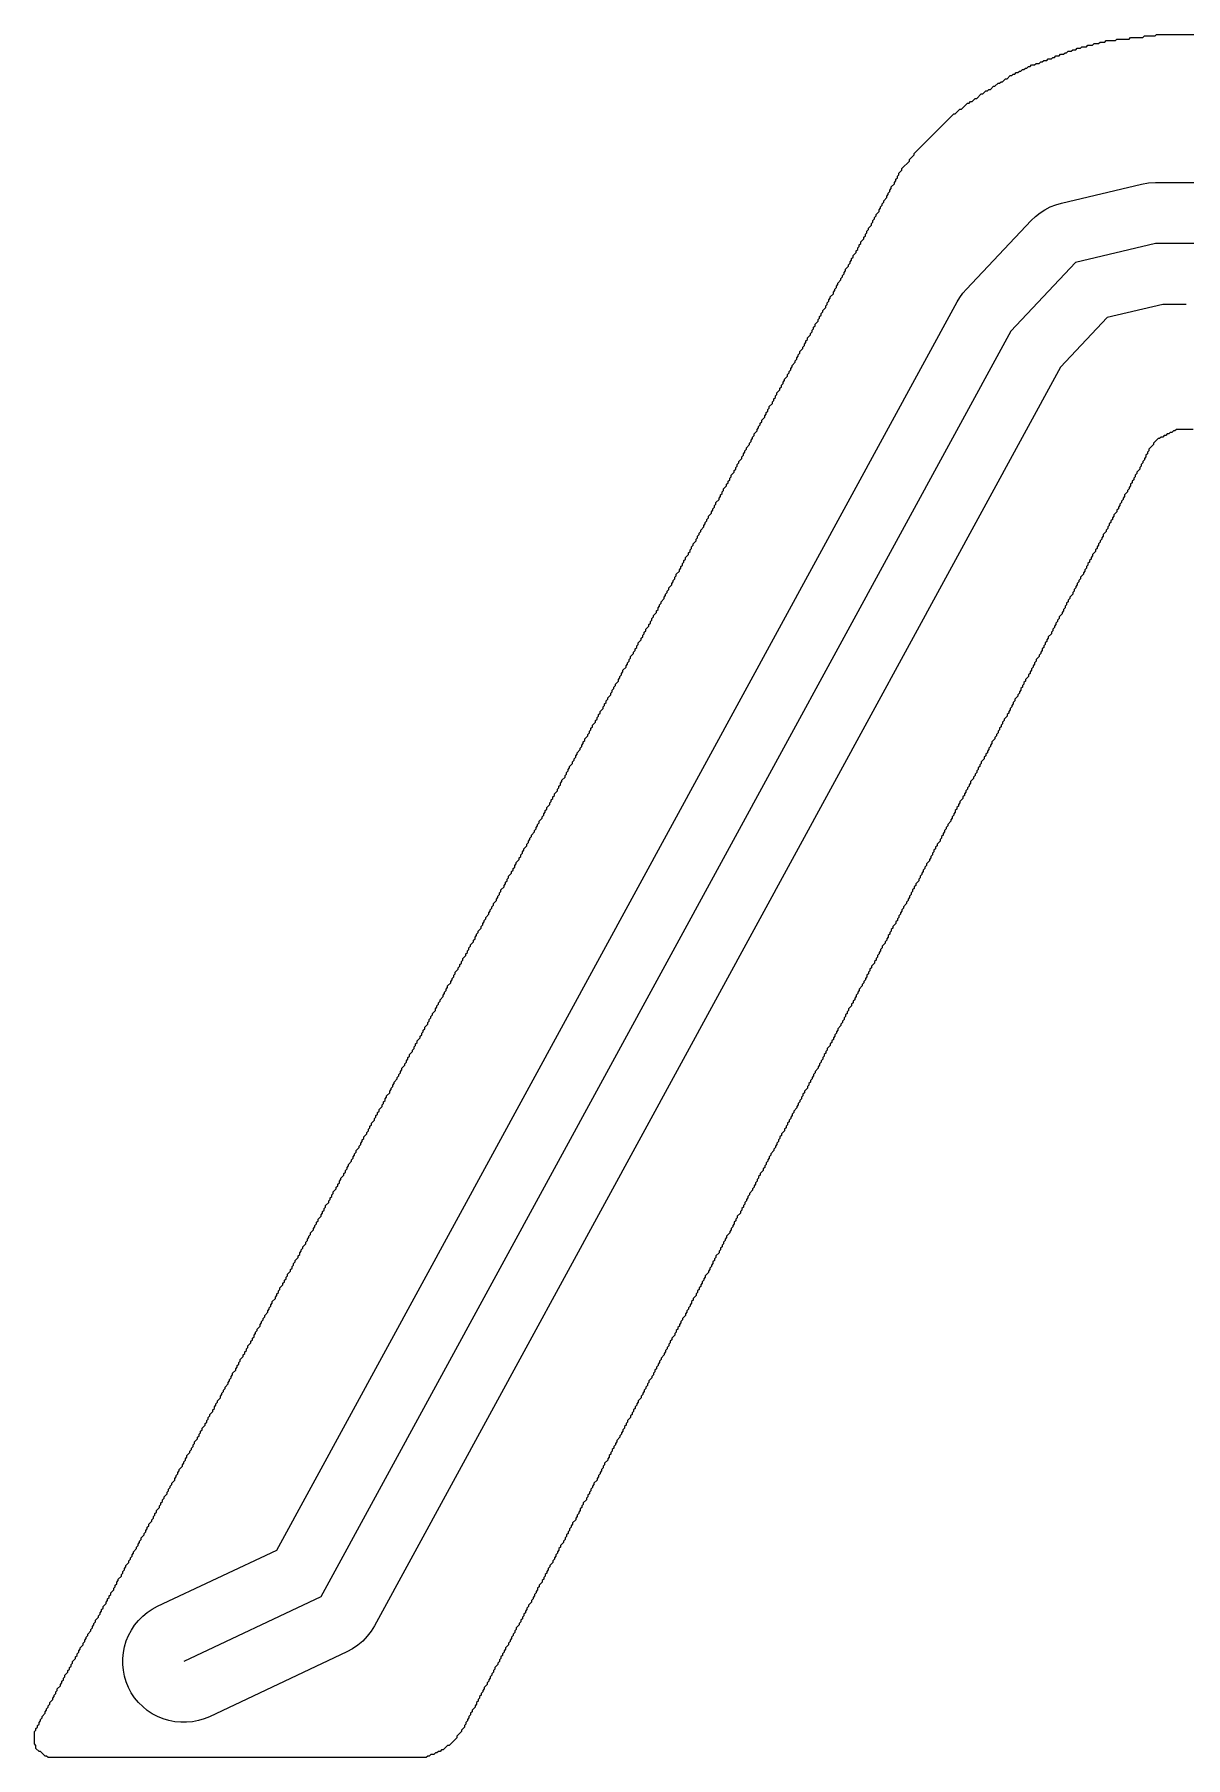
# Model space of a CAD drawing. Header units: millimetres. Extents: x 0 to 1730, y 0 to 225.
# Drawn here: x 562.7 to 638.2, y 56.8 to 169.8 of the extents above; entities that cross this region are included whole.
import ezdxf

# ---------------------------------------------------------------- set-up
doc = ezdxf.new("R2010")
doc.units = ezdxf.units.MM
for name, color, linetype in [('CENTERLINE', 1, 'Continuous'), ('GROOVE_8MM', 3, 'Continuous'), ('OUTLINE', 7, 'Continuous')]:
    doc.layers.add(name, color=color, linetype=linetype)

msp = doc.modelspace()

# ---------------------------------------------------------------- linework, layer by layer
at = {"layer": 'CENTERLINE'}
msp.add_lwpolyline([(703.74, 62.85), (695.74, 66.6), (694.74, 67.6), (648.99, 150.35), (645.49, 154.35), (638.74, 156.1), (636.24, 156.1), (630.99, 154.85), (626.74, 150.35), (581.49, 67.35), (572.49, 63.1)], dxfattribs=at)
at = {"layer": 'GROOVE_8MM'}
msp.add_lwpolyline([(638.23, 152.1), (636.7, 152.1), (633.07, 151.24), (630, 147.98), (585, 65.44), (584.78, 65.08), (584.52, 64.75), (584.23, 64.44), (583.91, 64.17), (583.56, 63.93), (583.19, 63.73), (574.19, 59.48), (573.83, 59.33), (573.45, 59.22), (573.07, 59.14), (572.68, 59.11), (572.29, 59.11), (571.9, 59.14), (571.51, 59.22), (571.14, 59.34), (570.77, 59.49), (570.43, 59.67), (570.1, 59.89), (569.8, 60.14), (569.52, 60.42), (569.27, 60.72), (569.05, 61.05), (568.87, 61.39), (568.72, 61.76), (568.6, 62.13), (568.53, 62.52), (568.49, 62.91), (568.49, 63.3), (568.53, 63.69), (568.61, 64.07), (568.72, 64.45), (568.87, 64.81), (569.06, 65.16), (569.27, 65.49), (569.52, 65.79), (569.8, 66.07), (570.1, 66.31), (570.43, 66.53), (570.78, 66.72), (578.6, 70.41), (623.22, 152.27), (623.4, 152.56), (623.6, 152.84), (623.83, 153.1), (628.08, 157.6), (628.36, 157.87), (628.66, 158.1), (628.98, 158.31), (629.33, 158.49), (629.69, 158.63), (630.06, 158.74), (635.31, 159.99), (635.77, 160.07), (636.24, 160.1), (638.74, 160.1)], dxfattribs=at)
at = {"layer": 'OUTLINE'}
msp.add_lwpolyline([(638.7, 143.9), (637.6, 143.9), (637.5, 143.8), (637.4, 143.8), (637.3, 143.7), (637.2, 143.7), (637.1, 143.6), (637, 143.6), (636.9, 143.5), (636.8, 143.5), (636.7, 143.4), (636.6, 143.4), (636.5, 143.3), (636.4, 143.3), (636.1, 143), (636.1, 142.9), (635.8, 142.6), (635.8, 142.5), (635.7, 142.4), (635.7, 142.3), (635.6, 142.2), (635.6, 142.1), (635.5, 142), (635.5, 141.9), (635.4, 141.8), (635.4, 141.7), (635.3, 141.6), (635.3, 141.5), (635.2, 141.4), (635.2, 141.3), (635, 141.1), (635, 141), (634.9, 140.9), (634.9, 140.8), (634.8, 140.7), (634.8, 140.6), (634.7, 140.5), (634.7, 140.4), (634.6, 140.3), (634.6, 140.2), (634.5, 140.1), (634.5, 140), (634.4, 139.9), (634.4, 139.8), (634.2, 139.6), (634.2, 139.5), (634.1, 139.4), (634.1, 139.3), (634, 139.2), (634, 139.1), (633.9, 139), (633.9, 138.9), (633.8, 138.8), (633.8, 138.7), (633.7, 138.6), (633.7, 138.5), (633.5, 138.3), (633.5, 138.2), (633.4, 138.1), (633.4, 138), (633.3, 137.9), (633.3, 137.8), (633.2, 137.7), (633.2, 137.6), (633.1, 137.5), (633.1, 137.4), (633, 137.3), (633, 137.2), (632.8, 137), (632.8, 136.9), (632.7, 136.8), (632.7, 136.7), (632.6, 136.6), (632.6, 136.5), (632.5, 136.4), (632.5, 136.3), (632.4, 136.2), (632.4, 136.1), (632.3, 136), (632.3, 135.9), (632.1, 135.7), (632.1, 135.6), (632, 135.5), (632, 135.4), (631.9, 135.3), (631.9, 135.2), (631.8, 135.1), (631.8, 135), (631.7, 134.9), (631.7, 134.8), (631.6, 134.7), (631.6, 134.6), (631.5, 134.5), (631.5, 134.4), (631.3, 134.2), (631.3, 134.1), (631.2, 134), (631.2, 133.9), (631.1, 133.8), (631.1, 133.7), (631, 133.6), (631, 133.5), (630.9, 133.4), (630.9, 133.3), (630.8, 133.2), (630.8, 133.1), (630.6, 132.9), (630.6, 132.8), (630.5, 132.7), (630.5, 132.6), (630.4, 132.5), (630.4, 132.4), (630.3, 132.3), (630.3, 132.2), (630.2, 132.1), (630.2, 132), (630.1, 131.9), (630.1, 131.8), (629.9, 131.6), (629.9, 131.5), (629.8, 131.4), (629.8, 131.3), (629.7, 131.2), (629.7, 131.1), (629.6, 131), (629.6, 130.9), (629.5, 130.8), (629.5, 130.7), (629.4, 130.6), (629.4, 130.5), (629.2, 130.3), (629.2, 130.2), (629.1, 130.1), (629.1, 130), (629, 129.9), (629, 129.8), (628.9, 129.7), (628.9, 129.6), (628.8, 129.5), (628.8, 129.4), (628.7, 129.3), (628.7, 129.2), (628.6, 129.1), (628.6, 129), (628.4, 128.8), (628.4, 128.7), (628.3, 128.6), (628.3, 128.5), (628.2, 128.4), (628.2, 128.3), (628.1, 128.2), (628.1, 128.1), (628, 128), (628, 127.9), (627.9, 127.8), (627.9, 127.7), (627.7, 127.5), (627.7, 127.4), (627.6, 127.3), (627.6, 127.2), (627.5, 127.1), (627.5, 127), (627.4, 126.9), (627.4, 126.8), (627.3, 126.7), (627.3, 126.6), (627.2, 126.5), (627.2, 126.4), (627, 126.2), (627, 126.1), (626.9, 126), (626.9, 125.9), (626.8, 125.8), (626.8, 125.7), (626.7, 125.6), (626.7, 125.5), (626.6, 125.4), (626.6, 125.3), (626.5, 125.2), (626.5, 125.1), (626.3, 124.9), (626.3, 124.8), (626.2, 124.7), (626.2, 124.6), (626.1, 124.5), (626.1, 124.4), (626, 124.3), (626, 124.2), (625.9, 124.1), (625.9, 124), (625.8, 123.9), (625.8, 123.8), (625.7, 123.7), (625.7, 123.6), (625.5, 123.4), (625.5, 123.3), (625.4, 123.2), (625.4, 123.1), (625.3, 123), (625.3, 122.9), (625.2, 122.8), (625.2, 122.7), (625.1, 122.6), (625.1, 122.5), (625, 122.4), (625, 122.3), (624.8, 122.1), (624.8, 122), (624.7, 121.9), (624.7, 121.8), (624.6, 121.7), (624.6, 121.6), (624.5, 121.5), (624.5, 121.4), (624.4, 121.3), (624.4, 121.2), (624.3, 121.1), (624.3, 121), (624.1, 120.8), (624.1, 120.7), (624, 120.6), (624, 120.5), (623.9, 120.4), (623.9, 120.3), (623.8, 120.2), (623.8, 120.1), (623.7, 120), (623.7, 119.9), (623.6, 119.8), (623.6, 119.7), (623.4, 119.5), (623.4, 119.4), (623.3, 119.3), (623.3, 119.2), (623.2, 119.1), (623.2, 119), (623.1, 118.9), (623.1, 118.8), (623, 118.7), (623, 118.6), (622.9, 118.5), (622.9, 118.4), (622.8, 118.3), (622.8, 118.2), (622.6, 118), (622.6, 117.9), (622.5, 117.8), (622.5, 117.7), (622.4, 117.6), (622.4, 117.5), (622.3, 117.4), (622.3, 117.3), (622.2, 117.2), (622.2, 117.1), (622.1, 117), (622.1, 116.9), (621.9, 116.7), (621.9, 116.6), (621.8, 116.5), (621.8, 116.4), (621.7, 116.3), (621.7, 116.2), (621.6, 116.1), (621.6, 116), (621.5, 115.9), (621.5, 115.8), (621.4, 115.7), (621.4, 115.6), (621.2, 115.4), (621.2, 115.3), (621.1, 115.2), (621.1, 115.1), (621, 115), (621, 114.9), (620.9, 114.8), (620.9, 114.7), (620.8, 114.6), (620.8, 114.5), (620.7, 114.4), (620.7, 114.3), (620.5, 114.1), (620.5, 114), (620.4, 113.9), (620.4, 113.8), (620.3, 113.7), (620.3, 113.6), (620.2, 113.5), (620.2, 113.4), (620.1, 113.3), (620.1, 113.2), (620, 113.1), (620, 113), (619.9, 112.9), (619.9, 112.8), (619.7, 112.6), (619.7, 112.5), (619.6, 112.4), (619.6, 112.3), (619.5, 112.2), (619.5, 112.1), (619.4, 112), (619.4, 111.9), (619.3, 111.8), (619.3, 111.7), (619.2, 111.6), (619.2, 111.5), (619, 111.3), (619, 111.2), (618.9, 111.1), (618.9, 111), (618.8, 110.9), (618.8, 110.8), (618.7, 110.7), (618.7, 110.6), (618.6, 110.5), (618.6, 110.4), (618.5, 110.3), (618.5, 110.2), (618.3, 110), (618.3, 109.9), (618.2, 109.8), (618.2, 109.7), (618.1, 109.6), (618.1, 109.5), (618, 109.4), (618, 109.3), (617.9, 109.2), (617.9, 109.1), (617.8, 109), (617.8, 108.9), (617.6, 108.7), (617.6, 108.6), (617.5, 108.5), (617.5, 108.4), (617.4, 108.3), (617.4, 108.2), (617.3, 108.1), (617.3, 108), (617.2, 107.9), (617.2, 107.8), (617.1, 107.7), (617.1, 107.6), (617, 107.5), (617, 107.4), (616.8, 107.2), (616.8, 107.1), (616.7, 107), (616.7, 106.9), (616.6, 106.8), (616.6, 106.7), (616.5, 106.6), (616.5, 106.5), (616.4, 106.4), (616.4, 106.3), (616.3, 106.2), (616.3, 106.1), (616.1, 105.9), (616.1, 105.8), (616, 105.7), (616, 105.6), (615.9, 105.5), (615.9, 105.4), (615.8, 105.3), (615.8, 105.2), (615.7, 105.1), (615.7, 105), (615.6, 104.9), (615.6, 104.8), (615.4, 104.6), (615.4, 104.5), (615.3, 104.4), (615.3, 104.3), (615.2, 104.2), (615.2, 104.1), (615.1, 104), (615.1, 103.9), (615, 103.8), (615, 103.7), (614.9, 103.6), (614.9, 103.5), (614.7, 103.3), (614.7, 103.2), (614.6, 103.1), (614.6, 103), (614.5, 102.9), (614.5, 102.8), (614.4, 102.7), (614.4, 102.6), (614.3, 102.5), (614.3, 102.4), (614.2, 102.3), (614.2, 102.2), (614.1, 102.1), (614.1, 102), (613.9, 101.8), (613.9, 101.7), (613.8, 101.6), (613.8, 101.5), (613.7, 101.4), (613.7, 101.3), (613.6, 101.2), (613.6, 101.1), (613.5, 101), (613.5, 100.9), (613.4, 100.8), (613.4, 100.7), (613.2, 100.5), (613.2, 100.4), (613.1, 100.3), (613.1, 100.2), (613, 100.1), (613, 100), (612.9, 99.9), (612.9, 99.8), (612.8, 99.7), (612.8, 99.6), (612.7, 99.5), (612.7, 99.4), (612.5, 99.2), (612.5, 99.1), (612.4, 99), (612.4, 98.9), (612.3, 98.8), (612.3, 98.7), (612.2, 98.6), (612.2, 98.5), (612.1, 98.4), (612.1, 98.3), (612, 98.2), (612, 98.1), (611.9, 98), (611.9, 97.9), (611.7, 97.7), (611.7, 97.6), (611.6, 97.5), (611.6, 97.4), (611.5, 97.3), (611.5, 97.2), (611.4, 97.1), (611.4, 97), (611.3, 96.9), (611.3, 96.8), (611.2, 96.7), (611.2, 96.6), (611, 96.4), (611, 96.3), (610.9, 96.2), (610.9, 96.1), (610.8, 96), (610.8, 95.9), (610.7, 95.8), (610.7, 95.7), (610.6, 95.6), (610.6, 95.5), (610.5, 95.4), (610.5, 95.3), (610.3, 95.1), (610.3, 95), (610.2, 94.9), (610.2, 94.8), (610.1, 94.7), (610.1, 94.6), (610, 94.5), (610, 94.4), (609.9, 94.3), (609.9, 94.2), (609.8, 94.1), (609.8, 94), (609.6, 93.8), (609.6, 93.7), (609.5, 93.6), (609.5, 93.5), (609.4, 93.4), (609.4, 93.3), (609.3, 93.2), (609.3, 93.1), (609.2, 93), (609.2, 92.9), (609.1, 92.8), (609.1, 92.7), (609, 92.6), (609, 92.5), (608.8, 92.3), (608.8, 92.2), (608.7, 92.1), (608.7, 92), (608.6, 91.9), (608.6, 91.8), (608.5, 91.7), (608.5, 91.6), (608.4, 91.5), (608.4, 91.4), (608.3, 91.3), (608.3, 91.2), (608.1, 91), (608.1, 90.9), (608, 90.8), (608, 90.7), (607.9, 90.6), (607.9, 90.5), (607.8, 90.4), (607.8, 90.3), (607.7, 90.2), (607.7, 90.1), (607.6, 90), (607.6, 89.9), (607.4, 89.7), (607.4, 89.6), (607.3, 89.5), (607.3, 89.4), (607.2, 89.3), (607.2, 89.2), (607.1, 89.1), (607.1, 89), (607, 88.9), (607, 88.8), (606.9, 88.7), (606.9, 88.6), (606.7, 88.4), (606.7, 88.3), (606.6, 88.2), (606.6, 88.1), (606.5, 88), (606.5, 87.9), (606.4, 87.8), (606.4, 87.7), (606.3, 87.6), (606.3, 87.5), (606.2, 87.4), (606.2, 87.3), (606.1, 87.2), (606.1, 87.1), (605.9, 86.9), (605.9, 86.8), (605.8, 86.7), (605.8, 86.6), (605.7, 86.5), (605.7, 86.4), (605.6, 86.3), (605.6, 86.2), (605.5, 86.1), (605.5, 86), (605.4, 85.9), (605.4, 85.8), (605.2, 85.6), (605.2, 85.5), (605.1, 85.4), (605.1, 85.3), (605, 85.2), (605, 85.1), (604.9, 85), (604.9, 84.9), (604.8, 84.8), (604.8, 84.7), (604.7, 84.6), (604.7, 84.5), (604.5, 84.3), (604.5, 84.2), (604.4, 84.1), (604.4, 84), (604.3, 83.9), (604.3, 83.8), (604.2, 83.7), (604.2, 83.6), (604.1, 83.5), (604.1, 83.4), (604, 83.3), (604, 83.2), (603.8, 83), (603.8, 82.9), (603.7, 82.8), (603.7, 82.7), (603.6, 82.6), (603.6, 82.5), (603.5, 82.4), (603.5, 82.3), (603.4, 82.2), (603.4, 82.1), (603.3, 82), (603.3, 81.9), (603.2, 81.8), (603.2, 81.7), (603, 81.5), (603, 81.4), (602.9, 81.3), (602.9, 81.2), (602.8, 81.1), (602.8, 81), (602.7, 80.9), (602.7, 80.8), (602.6, 80.7), (602.6, 80.6), (602.5, 80.5), (602.5, 80.4), (602.3, 80.2), (602.3, 80.1), (602.2, 80), (602.2, 79.9), (602.1, 79.8), (602.1, 79.7), (602, 79.6), (602, 79.5), (601.9, 79.4), (601.9, 79.3), (601.8, 79.2), (601.8, 79.1), (601.6, 78.9), (601.6, 78.8), (601.5, 78.7), (601.5, 78.6), (601.4, 78.5), (601.4, 78.4), (601.3, 78.3), (601.3, 78.2), (601.2, 78.1), (601.2, 78), (601.1, 77.9), (601.1, 77.8), (600.9, 77.6), (600.9, 77.5), (600.8, 77.4), (600.8, 77.3), (600.7, 77.2), (600.7, 77.1), (600.6, 77), (600.6, 76.9), (600.5, 76.8), (600.5, 76.7), (600.4, 76.6), (600.4, 76.5), (600.3, 76.4), (600.3, 76.3), (600.1, 76.1), (600.1, 76), (600, 75.9), (600, 75.8), (599.9, 75.7), (599.9, 75.6), (599.8, 75.5), (599.8, 75.4), (599.7, 75.3), (599.7, 75.2), (599.6, 75.1), (599.6, 75), (599.4, 74.8), (599.4, 74.7), (599.3, 74.6), (599.3, 74.5), (599.2, 74.4), (599.2, 74.3), (599.1, 74.2), (599.1, 74.1), (599, 74), (599, 73.9), (598.9, 73.8), (598.9, 73.7), (598.7, 73.5), (598.7, 73.4), (598.6, 73.3), (598.6, 73.2), (598.5, 73.1), (598.5, 73), (598.4, 72.9), (598.4, 72.8), (598.3, 72.7), (598.3, 72.6), (598.2, 72.5), (598.2, 72.4), (598, 72.2), (598, 72.1), (597.9, 72), (597.9, 71.9), (597.8, 71.8), (597.8, 71.7), (597.7, 71.6), (597.7, 71.5), (597.6, 71.4), (597.6, 71.3), (597.5, 71.2), (597.5, 71.1), (597.4, 71), (597.4, 70.9), (597.2, 70.7), (597.2, 70.6), (597.1, 70.5), (597.1, 70.4), (597, 70.3), (597, 70.2), (596.9, 70.1), (596.9, 70), (596.8, 69.9), (596.8, 69.8), (596.7, 69.7), (596.7, 69.6), (596.5, 69.4), (596.5, 69.3), (596.4, 69.2), (596.4, 69.1), (596.3, 69), (596.3, 68.9), (596.2, 68.8), (596.2, 68.7), (596.1, 68.6), (596.1, 68.5), (596, 68.4), (596, 68.3), (595.8, 68.1), (595.8, 68), (595.7, 67.9), (595.7, 67.8), (595.6, 67.7), (595.6, 67.6), (595.5, 67.5), (595.5, 67.4), (595.4, 67.3), (595.4, 67.2), (595.3, 67.1), (595.3, 67), (595.1, 66.8), (595.1, 66.7), (595, 66.6), (595, 66.5), (594.9, 66.4), (594.9, 66.3), (594.8, 66.2), (594.8, 66.1), (594.7, 66), (594.7, 65.9), (594.6, 65.8), (594.6, 65.7), (594.5, 65.6), (594.5, 65.5), (594.3, 65.3), (594.3, 65.2), (594.2, 65.1), (594.2, 65), (594.1, 64.9), (594.1, 64.8), (594, 64.7), (594, 64.6), (593.9, 64.5), (593.9, 64.4), (593.8, 64.3), (593.8, 64.2), (593.6, 64), (593.6, 63.9), (593.5, 63.8), (593.5, 63.7), (593.4, 63.6), (593.4, 63.5), (593.3, 63.4), (593.3, 63.3), (593.2, 63.2), (593.2, 63.1), (593.1, 63), (593.1, 62.9), (592.9, 62.7), (592.9, 62.6), (592.8, 62.5), (592.8, 62.4), (592.7, 62.3), (592.7, 62.2), (592.6, 62.1), (592.6, 62), (592.5, 61.9), (592.5, 61.8), (592.4, 61.7), (592.4, 61.6), (592.2, 61.4), (592.2, 61.3), (592.1, 61.2), (592.1, 61.1), (592, 61), (592, 60.9), (591.9, 60.8), (591.9, 60.7), (591.8, 60.6), (591.8, 60.5), (591.7, 60.4), (591.7, 60.3), (591.6, 60.2), (591.6, 60.1), (591.4, 59.9), (591.4, 59.8), (591.3, 59.7), (591.3, 59.6), (591.2, 59.5), (591.2, 59.4), (591.1, 59.3), (591.1, 59.2), (591, 59.1), (591, 59), (590.9, 58.9), (590.9, 58.8), (590.7, 58.6), (590.7, 58.5), (590.4, 58.2), (590.4, 58.1), (589.9, 57.6), (589.8, 57.6), (589.5, 57.3), (589.4, 57.3), (589.3, 57.2), (589.2, 57.2), (589.1, 57.1), (589, 57.1), (588.9, 57), (588.7, 57), (588.6, 56.9), (588.5, 56.9), (588.4, 56.8), (563.6, 56.8), (563.5, 56.9), (563.4, 56.9), (563.1, 57.2), (563, 57.2), (562.8, 57.4), (562.8, 57.6), (562.7, 57.7), (562.7, 58.5), (562.8, 58.6), (562.8, 58.7), (562.9, 58.8), (562.9, 58.9), (563, 59), (563, 59.1), (563.1, 59.2), (563.1, 59.3), (563.2, 59.4), (563.2, 59.5), (563.4, 59.7), (563.4, 59.8), (563.5, 59.9), (563.5, 60), (563.6, 60.1), (563.6, 60.2), (563.7, 60.3), (563.7, 60.4), (563.9, 60.6), (563.9, 60.7), (564, 60.8), (564, 60.9), (564.1, 61), (564.1, 61.1), (564.2, 61.2), (564.2, 61.3), (564.4, 61.5), (564.4, 61.6), (564.5, 61.7), (564.5, 61.8), (564.6, 61.9), (564.6, 62), (564.7, 62.1), (564.7, 62.2), (564.9, 62.4), (564.9, 62.5), (565, 62.6), (565, 62.7), (565.1, 62.8), (565.1, 62.9), (565.2, 63), (565.2, 63.1), (565.4, 63.3), (565.4, 63.4), (565.5, 63.5), (565.5, 63.6), (565.6, 63.7), (565.6, 63.8), (565.7, 63.9), (565.7, 64), (565.9, 64.2), (565.9, 64.3), (566, 64.4), (566, 64.5), (566.1, 64.6), (566.1, 64.7), (566.2, 64.8), (566.2, 64.9), (566.4, 65.1), (566.4, 65.2), (566.5, 65.3), (566.5, 65.4), (566.6, 65.5), (566.6, 65.6), (566.7, 65.7), (566.7, 65.8), (566.9, 66), (566.9, 66.1), (567, 66.2), (567, 66.3), (567.1, 66.4), (567.1, 66.5), (567.2, 66.6), (567.2, 66.7), (567.4, 66.9), (567.4, 67), (567.5, 67.1), (567.5, 67.2), (567.6, 67.3), (567.6, 67.4), (567.7, 67.5), (567.7, 67.6), (567.9, 67.8), (567.9, 67.9), (568, 68), (568, 68.1), (568.1, 68.2), (568.1, 68.3), (568.2, 68.4), (568.2, 68.5), (568.4, 68.7), (568.4, 68.8), (568.5, 68.9), (568.5, 69), (568.6, 69.1), (568.6, 69.2), (568.7, 69.3), (568.7, 69.4), (568.9, 69.6), (568.9, 69.7), (569, 69.8), (569, 69.9), (569.1, 70), (569.1, 70.1), (569.2, 70.2), (569.2, 70.3), (569.4, 70.5), (569.4, 70.6), (569.5, 70.7), (569.5, 70.8), (569.6, 70.9), (569.6, 71), (569.7, 71.1), (569.7, 71.2), (569.9, 71.4), (569.9, 71.5), (570, 71.6), (570, 71.7), (570.1, 71.8), (570.1, 71.9), (570.2, 72), (570.2, 72.1), (570.4, 72.3), (570.4, 72.4), (570.5, 72.5), (570.5, 72.6), (570.6, 72.7), (570.6, 72.8), (570.7, 72.9), (570.7, 73), (570.9, 73.2), (570.9, 73.3), (571, 73.4), (571, 73.5), (571.1, 73.6), (571.1, 73.7), (571.2, 73.8), (571.2, 73.9), (571.4, 74.1), (571.4, 74.2), (571.5, 74.3), (571.5, 74.4), (571.6, 74.5), (571.6, 74.6), (571.7, 74.7), (571.7, 74.8), (571.9, 75), (571.9, 75.1), (572, 75.2), (572, 75.3), (572.1, 75.4), (572.1, 75.5), (572.2, 75.6), (572.2, 75.7), (572.4, 75.9), (572.4, 76), (572.5, 76.1), (572.5, 76.2), (572.6, 76.3), (572.6, 76.4), (572.7, 76.5), (572.7, 76.6), (572.9, 76.8), (572.9, 76.9), (573, 77), (573, 77.1), (573.1, 77.2), (573.1, 77.3), (573.2, 77.4), (573.2, 77.5), (573.4, 77.7), (573.4, 77.8), (573.5, 77.9), (573.5, 78), (573.6, 78.1), (573.6, 78.2), (573.7, 78.3), (573.7, 78.4), (573.9, 78.6), (573.9, 78.7), (574, 78.8), (574, 78.9), (574.1, 79), (574.1, 79.1), (574.2, 79.2), (574.2, 79.3), (574.4, 79.5), (574.4, 79.6), (574.5, 79.7), (574.5, 79.8), (574.6, 79.9), (574.6, 80), (574.7, 80.1), (574.7, 80.2), (574.9, 80.4), (574.9, 80.5), (575, 80.6), (575, 80.7), (575.1, 80.8), (575.1, 80.9), (575.2, 81), (575.2, 81.1), (575.4, 81.3), (575.4, 81.4), (575.5, 81.5), (575.5, 81.6), (575.6, 81.7), (575.6, 81.8), (575.7, 81.9), (575.7, 82), (575.9, 82.2), (575.9, 82.3), (576, 82.4), (576, 82.5), (576.1, 82.6), (576.1, 82.7), (576.2, 82.8), (576.2, 82.9), (576.4, 83.1), (576.4, 83.2), (576.5, 83.3), (576.5, 83.4), (576.6, 83.5), (576.6, 83.6), (576.7, 83.7), (576.7, 83.8), (576.9, 84), (576.9, 84.1), (577, 84.2), (577, 84.3), (577.1, 84.4), (577.1, 84.5), (577.2, 84.6), (577.2, 84.7), (577.3, 84.8), (577.3, 84.9), (577.5, 85.1), (577.5, 85.2), (577.6, 85.3), (577.6, 85.4), (577.7, 85.5), (577.7, 85.6), (577.8, 85.7), (577.8, 85.8), (578, 86), (578, 86.1), (578.1, 86.2), (578.1, 86.3), (578.2, 86.4), (578.2, 86.5), (578.3, 86.6), (578.3, 86.7), (578.5, 86.9), (578.5, 87), (578.6, 87.1), (578.6, 87.2), (578.7, 87.3), (578.7, 87.4), (578.8, 87.5), (578.8, 87.6), (579, 87.8), (579, 87.9), (579.1, 88), (579.1, 88.1), (579.2, 88.2), (579.2, 88.3), (579.3, 88.4), (579.3, 88.5), (579.5, 88.7), (579.5, 88.8), (579.6, 88.9), (579.6, 89), (579.7, 89.1), (579.7, 89.2), (579.8, 89.3), (579.8, 89.4), (580, 89.6), (580, 89.7), (580.1, 89.8), (580.1, 89.9), (580.2, 90), (580.2, 90.1), (580.3, 90.2), (580.3, 90.3), (580.5, 90.5), (580.5, 90.6), (580.6, 90.7), (580.6, 90.8), (580.7, 90.9), (580.7, 91), (580.8, 91.1), (580.8, 91.2), (581, 91.4), (581, 91.5), (581.1, 91.6), (581.1, 91.7), (581.2, 91.8), (581.2, 91.9), (581.3, 92), (581.3, 92.1), (581.5, 92.3), (581.5, 92.4), (581.6, 92.5), (581.6, 92.6), (581.7, 92.7), (581.7, 92.8), (581.8, 92.9), (581.8, 93), (582, 93.2), (582, 93.3), (582.1, 93.4), (582.1, 93.5), (582.2, 93.6), (582.2, 93.7), (582.3, 93.8), (582.3, 93.9), (582.5, 94.1), (582.5, 94.2), (582.6, 94.3), (582.6, 94.4), (582.7, 94.5), (582.7, 94.6), (582.8, 94.7), (582.8, 94.8), (583, 95), (583, 95.1), (583.1, 95.2), (583.1, 95.3), (583.2, 95.4), (583.2, 95.5), (583.3, 95.6), (583.3, 95.7), (583.5, 95.9), (583.5, 96), (583.6, 96.1), (583.6, 96.2), (583.7, 96.3), (583.7, 96.4), (583.8, 96.5), (583.8, 96.6), (584, 96.8), (584, 96.9), (584.1, 97), (584.1, 97.1), (584.2, 97.2), (584.2, 97.3), (584.3, 97.4), (584.3, 97.5), (584.5, 97.7), (584.5, 97.8), (584.6, 97.9), (584.6, 98), (584.7, 98.1), (584.7, 98.2), (584.8, 98.3), (584.8, 98.4), (585, 98.6), (585, 98.7), (585.1, 98.8), (585.1, 98.9), (585.2, 99), (585.2, 99.1), (585.3, 99.2), (585.3, 99.3), (585.5, 99.5), (585.5, 99.6), (585.6, 99.7), (585.6, 99.8), (585.7, 99.9), (585.7, 100), (585.8, 100.1), (585.8, 100.2), (586, 100.4), (586, 100.5), (586.1, 100.6), (586.1, 100.7), (586.2, 100.8), (586.2, 100.9), (586.3, 101), (586.3, 101.1), (586.5, 101.3), (586.5, 101.4), (586.6, 101.5), (586.6, 101.6), (586.7, 101.7), (586.7, 101.8), (586.8, 101.9), (586.8, 102), (587, 102.2), (587, 102.3), (587.1, 102.4), (587.1, 102.5), (587.2, 102.6), (587.2, 102.7), (587.3, 102.8), (587.3, 102.9), (587.5, 103.1), (587.5, 103.2), (587.6, 103.3), (587.6, 103.4), (587.7, 103.5), (587.7, 103.6), (587.8, 103.7), (587.8, 103.8), (588, 104), (588, 104.1), (588.1, 104.2), (588.1, 104.3), (588.2, 104.4), (588.2, 104.5), (588.3, 104.6), (588.3, 104.7), (588.5, 104.9), (588.5, 105), (588.6, 105.1), (588.6, 105.2), (588.7, 105.3), (588.7, 105.4), (588.8, 105.5), (588.8, 105.6), (589, 105.8), (589, 105.9), (589.1, 106), (589.1, 106.1), (589.2, 106.2), (589.2, 106.3), (589.3, 106.4), (589.3, 106.5), (589.5, 106.7), (589.5, 106.8), (589.6, 106.9), (589.6, 107), (589.7, 107.1), (589.7, 107.2), (589.8, 107.3), (589.8, 107.4), (590, 107.6), (590, 107.7), (590.1, 107.8), (590.1, 107.9), (590.2, 108), (590.2, 108.1), (590.3, 108.2), (590.3, 108.3), (590.5, 108.5), (590.5, 108.6), (590.6, 108.7), (590.6, 108.8), (590.7, 108.9), (590.7, 109), (590.8, 109.1), (590.8, 109.2), (591, 109.4), (591, 109.5), (591.1, 109.6), (591.1, 109.7), (591.2, 109.8), (591.2, 109.9), (591.3, 110), (591.3, 110.1), (591.5, 110.3), (591.5, 110.4), (591.6, 110.5), (591.6, 110.6), (591.7, 110.7), (591.7, 110.8), (591.8, 110.9), (591.8, 111), (592, 111.2), (592, 111.3), (592.1, 111.4), (592.1, 111.5), (592.2, 111.6), (592.2, 111.7), (592.3, 111.8), (592.3, 111.9), (592.5, 112.1), (592.5, 112.2), (592.6, 112.3), (592.6, 112.4), (592.7, 112.5), (592.7, 112.6), (592.8, 112.7), (592.8, 112.8), (593, 113), (593, 113.1), (593.1, 113.2), (593.1, 113.3), (593.2, 113.4), (593.2, 113.5), (593.3, 113.6), (593.3, 113.7), (593.5, 113.9), (593.5, 114), (593.6, 114.1), (593.6, 114.2), (593.7, 114.3), (593.7, 114.4), (593.8, 114.5), (593.8, 114.6), (594, 114.8), (594, 114.9), (594.1, 115), (594.1, 115.1), (594.2, 115.2), (594.2, 115.3), (594.3, 115.4), (594.3, 115.5), (594.5, 115.7), (594.5, 115.8), (594.6, 115.9), (594.6, 116), (594.7, 116.1), (594.7, 116.2), (594.8, 116.3), (594.8, 116.4), (595, 116.6), (595, 116.7), (595.1, 116.8), (595.1, 116.9), (595.2, 117), (595.2, 117.1), (595.3, 117.2), (595.3, 117.3), (595.5, 117.5), (595.5, 117.6), (595.6, 117.7), (595.6, 117.8), (595.7, 117.9), (595.7, 118), (595.8, 118.1), (595.8, 118.2), (596, 118.4), (596, 118.5), (596.1, 118.6), (596.1, 118.7), (596.2, 118.8), (596.2, 118.9), (596.3, 119), (596.3, 119.1), (596.5, 119.3), (596.5, 119.4), (596.6, 119.5), (596.6, 119.6), (596.7, 119.7), (596.7, 119.8), (596.8, 119.9), (596.8, 120), (597, 120.2), (597, 120.3), (597.1, 120.4), (597.1, 120.5), (597.2, 120.6), (597.2, 120.7), (597.3, 120.8), (597.3, 120.9), (597.5, 121.1), (597.5, 121.2), (597.6, 121.3), (597.6, 121.4), (597.7, 121.5), (597.7, 121.6), (597.8, 121.7), (597.8, 121.8), (598, 122), (598, 122.1), (598.1, 122.2), (598.1, 122.3), (598.2, 122.4), (598.2, 122.5), (598.3, 122.6), (598.3, 122.7), (598.5, 122.9), (598.5, 123), (598.6, 123.1), (598.6, 123.2), (598.7, 123.3), (598.7, 123.4), (598.8, 123.5), (598.8, 123.6), (599, 123.8), (599, 123.9), (599.1, 124), (599.1, 124.1), (599.2, 124.2), (599.2, 124.3), (599.3, 124.4), (599.3, 124.5), (599.5, 124.7), (599.5, 124.8), (599.6, 124.9), (599.6, 125), (599.7, 125.1), (599.7, 125.2), (599.8, 125.3), (599.8, 125.4), (600, 125.6), (600, 125.7), (600.1, 125.8), (600.1, 125.9), (600.2, 126), (600.2, 126.1), (600.3, 126.2), (600.3, 126.3), (600.5, 126.5), (600.5, 126.6), (600.6, 126.7), (600.6, 126.8), (600.7, 126.9), (600.7, 127), (600.8, 127.1), (600.8, 127.2), (601, 127.4), (601, 127.5), (601.1, 127.6), (601.1, 127.7), (601.2, 127.8), (601.2, 127.9), (601.3, 128), (601.3, 128.1), (601.5, 128.3), (601.5, 128.4), (601.6, 128.5), (601.6, 128.6), (601.7, 128.7), (601.7, 128.8), (601.8, 128.9), (601.8, 129), (602, 129.2), (602, 129.3), (602.1, 129.4), (602.1, 129.5), (602.2, 129.6), (602.2, 129.7), (602.3, 129.8), (602.3, 129.9), (602.5, 130.1), (602.5, 130.2), (602.6, 130.3), (602.6, 130.4), (602.7, 130.5), (602.7, 130.6), (602.8, 130.7), (602.8, 130.8), (603, 131), (603, 131.1), (603.1, 131.2), (603.1, 131.3), (603.2, 131.4), (603.2, 131.5), (603.3, 131.6), (603.3, 131.7), (603.5, 131.9), (603.5, 132), (603.6, 132.1), (603.6, 132.2), (603.7, 132.3), (603.7, 132.4), (603.8, 132.5), (603.8, 132.6), (604, 132.8), (604, 132.9), (604.1, 133), (604.1, 133.1), (604.2, 133.2), (604.2, 133.3), (604.3, 133.4), (604.3, 133.5), (604.5, 133.7), (604.5, 133.8), (604.6, 133.9), (604.6, 134), (604.7, 134.1), (604.7, 134.2), (604.8, 134.3), (604.8, 134.4), (605, 134.6), (605, 134.7), (605.1, 134.8), (605.1, 134.9), (605.2, 135), (605.2, 135.1), (605.3, 135.2), (605.3, 135.3), (605.4, 135.4), (605.4, 135.5), (605.6, 135.7), (605.6, 135.8), (605.7, 135.9), (605.7, 136), (605.8, 136.1), (605.8, 136.2), (605.9, 136.3), (605.9, 136.4), (606.1, 136.6), (606.1, 136.7), (606.2, 136.8), (606.2, 136.9), (606.3, 137), (606.3, 137.1), (606.4, 137.2), (606.4, 137.3), (606.6, 137.5), (606.6, 137.6), (606.7, 137.7), (606.7, 137.8), (606.8, 137.9), (606.8, 138), (606.9, 138.1), (606.9, 138.2), (607.1, 138.4), (607.1, 138.5), (607.2, 138.6), (607.2, 138.7), (607.3, 138.8), (607.3, 138.9), (607.4, 139), (607.4, 139.1), (607.6, 139.3), (607.6, 139.4), (607.7, 139.5), (607.7, 139.6), (607.8, 139.7), (607.8, 139.8), (607.9, 139.9), (607.9, 140), (608.1, 140.2), (608.1, 140.3), (608.2, 140.4), (608.2, 140.5), (608.3, 140.6), (608.3, 140.7), (608.4, 140.8), (608.4, 140.9), (608.6, 141.1), (608.6, 141.2), (608.7, 141.3), (608.7, 141.4), (608.8, 141.5), (608.8, 141.6), (608.9, 141.7), (608.9, 141.8), (609.1, 142), (609.1, 142.1), (609.2, 142.2), (609.2, 142.3), (609.3, 142.4), (609.3, 142.5), (609.4, 142.6), (609.4, 142.7), (609.6, 142.9), (609.6, 143), (609.7, 143.1), (609.7, 143.2), (609.8, 143.3), (609.8, 143.4), (609.9, 143.5), (609.9, 143.6), (610.1, 143.8), (610.1, 143.9), (610.2, 144), (610.2, 144.1), (610.3, 144.2), (610.3, 144.3), (610.4, 144.4), (610.4, 144.5), (610.6, 144.7), (610.6, 144.8), (610.7, 144.9), (610.7, 145), (610.8, 145.1), (610.8, 145.2), (610.9, 145.3), (610.9, 145.4), (611.1, 145.6), (611.1, 145.7), (611.2, 145.8), (611.2, 145.9), (611.3, 146), (611.3, 146.1), (611.4, 146.2), (611.4, 146.3), (611.6, 146.5), (611.6, 146.6), (611.7, 146.7), (611.7, 146.8), (611.8, 146.9), (611.8, 147), (611.9, 147.1), (611.9, 147.2), (612.1, 147.4), (612.1, 147.5), (612.2, 147.6), (612.2, 147.7), (612.3, 147.8), (612.3, 147.9), (612.4, 148), (612.4, 148.1), (612.6, 148.3), (612.6, 148.4), (612.7, 148.5), (612.7, 148.6), (612.8, 148.7), (612.8, 148.8), (612.9, 148.9), (612.9, 149), (613.1, 149.2), (613.1, 149.3), (613.2, 149.4), (613.2, 149.5), (613.3, 149.6), (613.3, 149.7), (613.4, 149.8), (613.4, 149.9), (613.6, 150.1), (613.6, 150.2), (613.7, 150.3), (613.7, 150.4), (613.8, 150.5), (613.8, 150.6), (613.9, 150.7), (613.9, 150.8), (614.1, 151), (614.1, 151.1), (614.2, 151.2), (614.2, 151.3), (614.3, 151.4), (614.3, 151.5), (614.4, 151.6), (614.4, 151.7), (614.6, 151.9), (614.6, 152), (614.7, 152.1), (614.7, 152.2), (614.8, 152.3), (614.8, 152.4), (614.9, 152.5), (614.9, 152.6), (615.1, 152.8), (615.1, 152.9), (615.2, 153), (615.2, 153.1), (615.3, 153.2), (615.3, 153.3), (615.4, 153.4), (615.4, 153.5), (615.6, 153.7), (615.6, 153.8), (615.7, 153.9), (615.7, 154), (615.8, 154.1), (615.8, 154.2), (615.9, 154.3), (615.9, 154.4), (616.1, 154.6), (616.1, 154.7), (616.2, 154.8), (616.2, 154.9), (616.3, 155), (616.3, 155.1), (616.4, 155.2), (616.4, 155.3), (616.6, 155.5), (616.6, 155.6), (616.7, 155.7), (616.7, 155.8), (616.8, 155.9), (616.8, 156), (616.9, 156.1), (616.9, 156.2), (617.1, 156.4), (617.1, 156.5), (617.2, 156.6), (617.2, 156.7), (617.3, 156.8), (617.3, 156.9), (617.4, 157), (617.4, 157.1), (617.6, 157.3), (617.6, 157.4), (617.7, 157.5), (617.7, 157.6), (617.8, 157.7), (617.8, 157.8), (617.9, 157.9), (617.9, 158), (618.1, 158.2), (618.1, 158.3), (618.2, 158.4), (618.2, 158.5), (618.3, 158.6), (618.3, 158.7), (618.4, 158.8), (618.4, 158.9), (618.6, 159.1), (618.6, 159.2), (618.7, 159.3), (618.7, 159.4), (618.8, 159.5), (618.8, 159.6), (618.9, 159.7), (618.9, 159.8), (619.1, 160), (619.1, 160.1), (619.2, 160.2), (619.2, 160.3), (619.3, 160.4), (619.3, 160.5), (619.4, 160.6), (619.4, 160.7), (619.6, 160.9), (619.6, 161), (620.1, 161.5), (620.1, 161.6), (620.4, 161.9), (620.4, 162), (623, 164.6), (623.1, 164.6), (623.4, 164.9), (623.5, 164.9), (623.9, 165.3), (624, 165.3), (624.1, 165.4), (624.2, 165.4), (624.4, 165.6), (624.5, 165.6), (624.8, 165.9), (624.9, 165.9), (625.1, 166.1), (625.2, 166.1), (625.3, 166.2), (625.4, 166.2), (625.6, 166.4), (625.7, 166.4), (625.9, 166.6), (626, 166.6), (626.1, 166.7), (626.2, 166.7), (626.4, 166.9), (626.5, 166.9), (626.7, 167.1), (626.8, 167.1), (626.9, 167.2), (627, 167.2), (627.1, 167.3), (627.2, 167.3), (627.3, 167.4), (627.4, 167.4), (627.5, 167.5), (627.6, 167.5), (627.7, 167.6), (627.8, 167.6), (627.9, 167.7), (628, 167.7), (628.1, 167.8), (628.3, 167.8), (628.4, 167.9), (628.6, 167.9), (628.7, 168), (628.8, 168), (628.9, 168.1), (629.1, 168.1), (629.2, 168.2), (629.4, 168.2), (629.5, 168.3), (629.6, 168.3), (629.7, 168.4), (629.9, 168.4), (630, 168.5), (630.2, 168.5), (630.3, 168.6), (630.4, 168.6), (630.5, 168.7), (630.7, 168.7), (630.8, 168.8), (631, 168.8), (631.1, 168.9), (631.3, 168.9), (631.4, 169), (631.7, 169), (631.8, 169.1), (632.1, 169.1), (632.2, 169.2), (632.5, 169.2), (632.6, 169.3), (632.9, 169.3), (633, 169.4), (633.6, 169.4), (633.7, 169.5), (634.5, 169.5), (634.6, 169.6), (635.4, 169.6), (635.5, 169.7), (636.2, 169.7), (636.3, 169.8), (638.9, 169.8)], dxfattribs=at)

doc.saveas('drawing.dxf')
